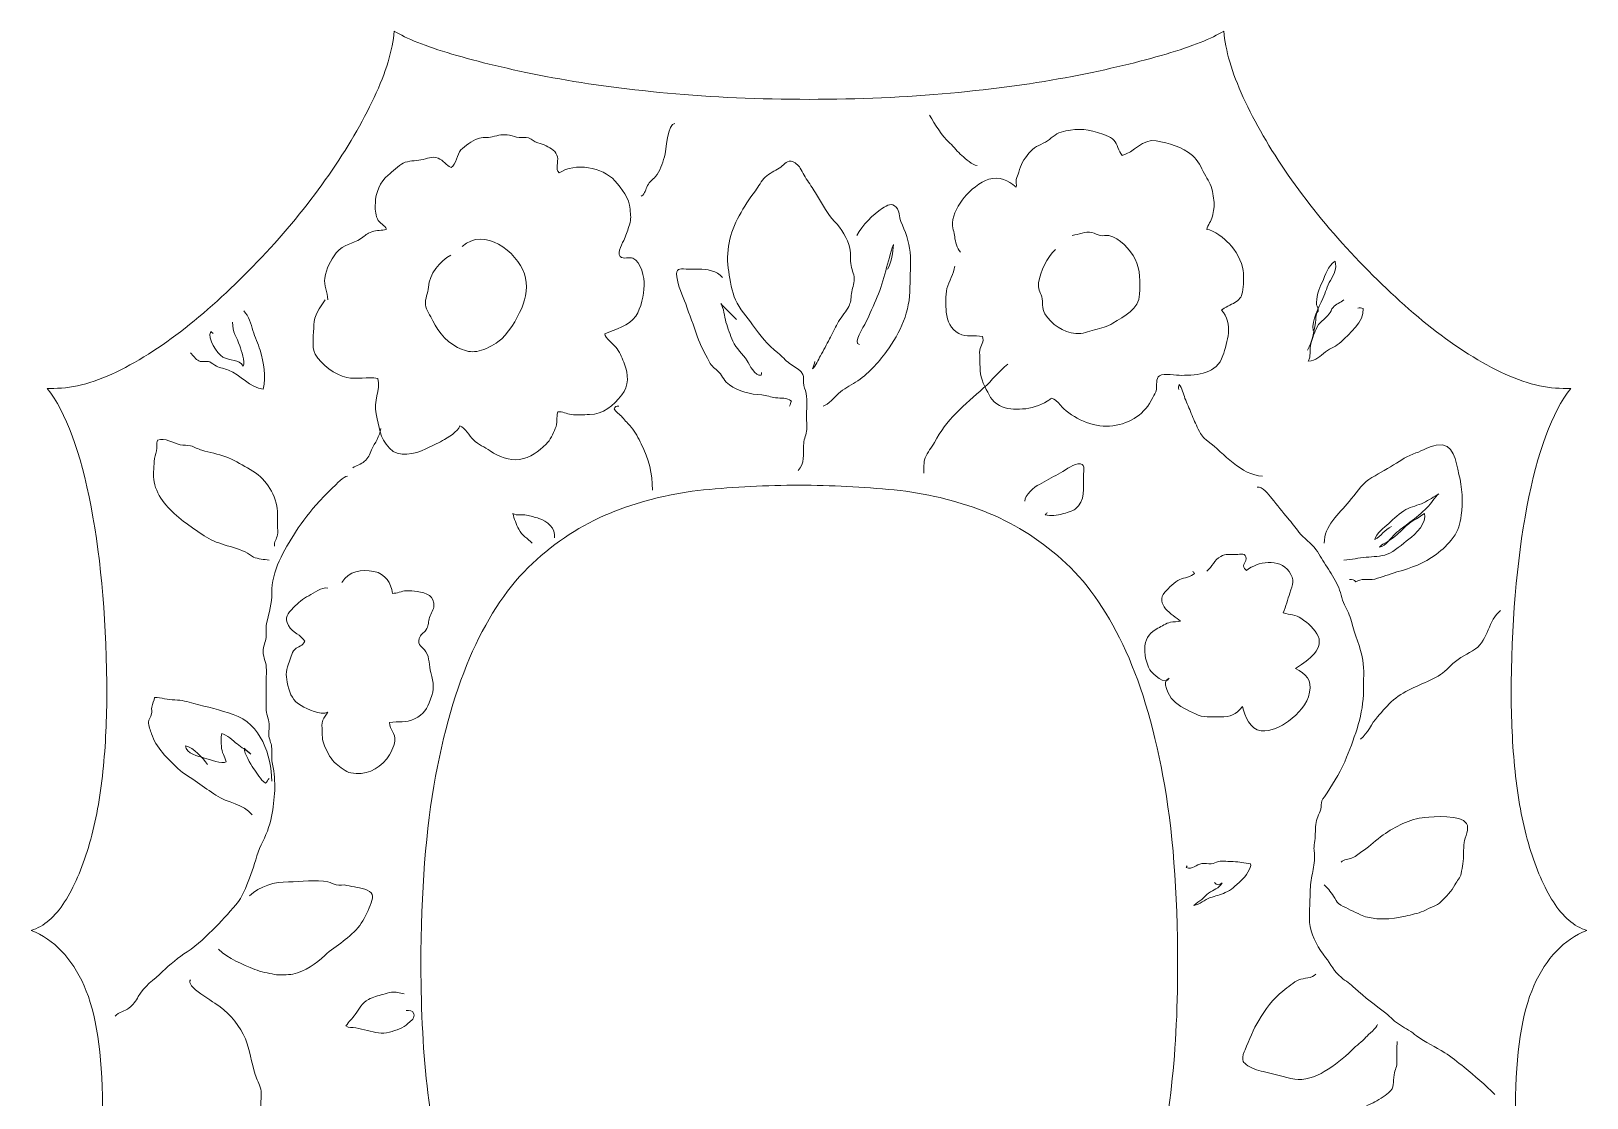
# Model space of a CAD drawing. Header units: millimetres. Extents: x 298.5 to 377.9, y -188.4 to -177.5.
# Drawn here: x 368.74 to 377.93, y -183.82 to -177.51 of the extents above; entities that cross this region are included whole.
import ezdxf

# ---------------------------------------------------------------- set-up
doc = ezdxf.new("R2010")
doc.units = ezdxf.units.MM
doc.header["$MEASUREMENT"] = 0
doc.layers.add('30', color=7, linetype='Continuous', lineweight=0)

msp = doc.modelspace()

# ---------------------------------------------------------------- linework, layer by layer
at = {"layer": '30', "color": 18, "lineweight": 13, "true_color": 0x000000}
for points in [[(375.8516, -181.1183)], [(370.6757, -181.201)]]:
    msp.add_lwpolyline(points, dxfattribs=at)
for points, knots in [([(368.8367, -186.2503), (368.875, -186.1477), (368.9133, -186.0121), (368.9516, -185.8435), (368.9899, -185.675), (369.025, -185.4844), (369.0569, -185.2718), (369.0889, -185.0593), (369.1144, -184.8321), (369.1335, -184.5902), (369.1527, -184.3483), (369.1623, -184.1052), (369.1623, -183.8609), (369.1623, -183.553), (369.1261, -183.3173), (369.0537, -183.1536), (368.9814, -182.9899), (368.8771, -182.8811), (368.741, -182.8274), (368.8176, -182.803), (368.8835, -182.7468), (368.9388, -182.6588), (368.9942, -182.5709), (369.041, -182.4634), (369.0793, -182.3363), (369.1176, -182.2093), (369.1452, -182.0688), (369.1623, -181.9149), (369.1793, -181.7609), (369.1878, -181.6033), (369.1878, -181.4421), (369.1878, -181.0219), (369.1569, -180.6493), (369.0952, -180.3243), (369.0335, -179.9994), (368.9474, -179.766), (368.8367, -179.6243), (368.8367, -179.6243), (368.875, -179.6243), (368.875, -179.6243), (368.9942, -179.6243), (369.1261, -179.5877), (369.2708, -179.5144), (369.4155, -179.4411), (369.5601, -179.3446), (369.7048, -179.2249), (369.8495, -179.1051), (369.991, -178.9708), (370.1293, -178.8217), (370.2676, -178.6727), (370.391, -178.52), (370.4995, -178.3636), (370.608, -178.2073), (370.6974, -178.0546), (370.7676, -177.9055), (370.8378, -177.7565), (370.8772, -177.6258), (370.8857, -177.5134), (370.958, -177.5574), (371.0719, -177.6026), (371.2272, -177.649), (371.3825, -177.6954), (371.5676, -177.7394), (371.7825, -177.7809), (371.9974, -177.8225), (372.2368, -177.8554), (372.5006, -177.8799), (372.7644, -177.9043), (373.0432, -177.9165), (373.3368, -177.9165), (373.6304, -177.9165), (373.9091, -177.9043), (374.173, -177.8799), (374.4368, -177.8554), (374.6762, -177.8225), (374.8911, -177.7809), (375.106, -177.7394), (375.2911, -177.6954), (375.4464, -177.649), (375.6017, -177.6026), (375.7156, -177.5574), (375.7879, -177.5134), (375.7964, -177.6258), (375.8347, -177.7565), (375.9028, -177.9055), (375.9709, -178.0546), (376.0592, -178.2073), (376.1677, -178.3636), (376.2762, -178.52), (376.3996, -178.6727), (376.5379, -178.8217), (376.6762, -178.9708), (376.8177, -179.1051), (376.9624, -179.2249), (377.1071, -179.3446), (377.2518, -179.4411), (377.3964, -179.5144), (377.5411, -179.5877), (377.673, -179.6243), (377.7922, -179.6243), (377.7922, -179.6243), (377.8369, -179.6243), (377.8369, -179.6243), (377.7262, -179.766), (377.6401, -179.9994), (377.5784, -180.3243), (377.5167, -180.6493), (377.4858, -181.0219), (377.4858, -181.4421), (377.4858, -181.6033), (377.4943, -181.7609), (377.5113, -181.9149), (377.5284, -182.0688), (377.556, -182.2093), (377.5943, -182.3363), (377.6326, -182.4634), (377.6794, -182.5709), (377.7347, -182.6588), (377.7901, -182.7468), (377.856, -182.803), (377.9326, -182.8274), (377.7964, -182.8811), (377.6922, -182.9899), (377.6198, -183.1536), (377.5475, -183.3173), (377.5113, -183.553), (377.5113, -183.8609), (377.5113, -184.1052), (377.5209, -184.3483), (377.5401, -184.5902), (377.5592, -184.8321), (377.5847, -185.0593), (377.6167, -185.2718), (377.6486, -185.4844), (377.6837, -185.675), (377.722, -185.8435), (377.7603, -186.0121), (377.7986, -186.1477), (377.8369, -186.2503), (377.6496, -186.2797), (377.4475, -186.3627), (377.2305, -186.4996), (377.0135, -186.6364), (376.8071, -186.805), (376.6113, -187.0053), (376.4156, -187.2056), (376.2454, -187.4243), (376.1007, -187.6613), (375.956, -187.8983), (375.8645, -188.1316), (375.8262, -188.3613), (375.7539, -188.3173), (375.6379, -188.2758), (375.4783, -188.2367), (375.3187, -188.1976), (375.1294, -188.1622), (374.9102, -188.1304), (374.6911, -188.0986), (374.4475, -188.0742), (374.1794, -188.0571), (373.9113, -188.04), (373.6304, -188.0315), (373.3368, -188.0315), (373.0432, -188.0315), (372.7623, -188.04), (372.4942, -188.0571), (372.2261, -188.0742), (371.9815, -188.0986), (371.7602, -188.1304), (371.5389, -188.1622), (371.3495, -188.1976), (371.1921, -188.2367), (371.0346, -188.2758), (370.9197, -188.3173), (370.8474, -188.3613), (370.8091, -188.1316), (370.7176, -187.8983), (370.5729, -187.6613), (370.4282, -187.4243), (370.258, -187.2056), (370.0623, -187.0053), (369.8665, -186.805), (369.6591, -186.6364), (369.4399, -186.4996), (369.2208, -186.3627), (369.0197, -186.2797), (368.8367, -186.2503)], [0, 0, 0, 0, 1, 1, 1, 2, 2, 2, 3, 3, 3, 4, 4, 4, 5, 5, 5, 6, 6, 6, 7, 7, 7, 8, 8, 8, 9, 9, 9, 10, 10, 10, 11, 11, 11, 12, 12, 12, 13, 13, 13, 14, 14, 14, 15, 15, 15, 16, 16, 16, 17, 17, 17, 18, 18, 18, 19, 19, 19, 20, 20, 20, 21, 21, 21, 22, 22, 22, 23, 23, 23, 24, 24, 24, 25, 25, 25, 26, 26, 26, 27, 27, 27, 28, 28, 28, 29, 29, 29, 30, 30, 30, 31, 31, 31, 32, 32, 32, 33, 33, 33, 34, 34, 34, 35, 35, 35, 36, 36, 36, 37, 37, 37, 38, 38, 38, 39, 39, 39, 40, 40, 40, 41, 41, 41, 42, 42, 42, 43, 43, 43, 44, 44, 44, 45, 45, 45, 46, 46, 46, 47, 47, 47, 48, 48, 48, 49, 49, 49, 50, 50, 50, 51, 51, 51, 52, 52, 52, 53, 53, 53, 54, 54, 54, 55, 55, 55, 56, 56, 56, 57, 57, 57, 58, 58, 58, 59, 59, 59, 60, 60, 60, 61, 61, 61, 62, 62, 62, 62]), ([(374.3303, -178.3071), (374.2993, -178.3054), (374.264, -178.2682), (374.2406, -178.2492), (374.2133, -178.2271), (374.1952, -178.1981), (374.1691, -178.1748), (374.119, -178.1301), (374.0831, -178.0683), (374.0492, -178.0095)], [0, 0, 0, 0, 1, 1, 1, 2, 2, 2, 3, 3, 3, 3]), ([(370.4773, -179.1009), (370.4486, -179.1514), (370.4104, -179.1911), (370.4112, -179.2494), (370.4118, -179.2973), (370.3952, -179.3814), (370.4201, -179.4231), (370.4562, -179.4838), (370.536, -179.5458), (370.6059, -179.5605), (370.6654, -179.5731), (370.73, -179.5533), (370.789, -179.5655), (370.8073, -179.6365), (370.7609, -179.7008), (370.7786, -179.7752), (370.7969, -179.8519), (370.7995, -179.9144), (370.8577, -179.9785), (370.9103, -180.0365), (371.0097, -180.0138), (371.0726, -179.9818), (371.1051, -179.9654), (371.1396, -179.9505), (371.1714, -179.9331), (371.2019, -179.9165), (371.2624, -179.8798), (371.2747, -179.8459), (371.3037, -179.8553), (371.3308, -179.9063), (371.3538, -179.928), (371.3839, -179.9565), (371.4194, -179.9711), (371.4538, -179.9943), (371.5024, -180.027), (371.567, -180.0532), (371.6272, -180.044), (371.6901, -180.0345), (371.7388, -179.9975), (371.7841, -179.9534), (371.8082, -179.9299), (371.8239, -179.8922), (371.8378, -179.8615), (371.8529, -179.8279), (371.843, -179.7981), (371.8523, -179.7636), (371.878, -179.7564), (371.9044, -179.7771), (371.9317, -179.7792), (371.9668, -179.7821), (372.0044, -179.7798), (372.0398, -179.779), (372.1236, -179.7773), (372.1793, -179.7259), (372.231, -179.663), (372.2753, -179.6091), (372.2693, -179.5416), (372.2466, -179.4812), (372.2348, -179.4497), (372.222, -179.4191), (372.2037, -179.3903), (372.19, -179.3687), (372.1274, -179.3224), (372.131, -179.3026), (372.1926, -179.2731), (372.2726, -179.258), (372.3136, -179.1968), (372.345, -179.15), (372.3604, -179.0718), (372.3628, -179.0173), (372.365, -178.9703), (372.346, -178.8762), (372.2967, -178.8554), (372.273, -178.8454), (372.2413, -178.8646), (372.222, -178.8445), (372.1996, -178.8211), (372.2364, -178.7635), (372.2471, -178.7403), (372.2599, -178.7127), (372.2658, -178.6873), (372.2756, -178.658), (372.2883, -178.6197), (372.2822, -178.6049), (372.2795, -178.5648), (372.2751, -178.5016), (372.2313, -178.446), (372.1894, -178.3979), (372.1184, -178.3163), (371.9533, -178.2881), (371.8615, -178.3509), (371.8355, -178.3288), (371.8568, -178.2858), (371.851, -178.2572), (371.8443, -178.2239), (371.8122, -178.206), (371.7841, -178.191), (371.7661, -178.1814), (371.7546, -178.1789), (371.7342, -178.1733), (371.713, -178.1673), (371.7009, -178.152), (371.6803, -178.1446), (371.6619, -178.1379), (371.6432, -178.1435), (371.6246, -178.1422), (371.6028, -178.1408), (371.5891, -178.1338), (371.5682, -178.1289), (371.5297, -178.1199), (371.5021, -178.1292), (371.4654, -178.1381), (371.4355, -178.1454), (371.4074, -178.1383), (371.3785, -178.1493), (371.3456, -178.1618), (371.3053, -178.1917), (371.2801, -178.2156), (371.2556, -178.2389), (371.253, -178.3054), (371.2222, -178.3187), (371.1928, -178.3059), (371.177, -178.277), (371.1456, -178.2649), (371.1053, -178.2493), (371.0824, -178.2681), (371.0437, -178.2745), (371.0118, -178.2798), (370.97, -178.2788), (370.9399, -178.2935), (370.9114, -178.3073), (370.8754, -178.3453), (370.8508, -178.3648), (370.801, -178.4044), (370.7767, -178.4684), (370.7748, -178.5302), (370.7738, -178.5619), (370.7731, -178.5925), (370.7866, -178.6221), (370.7993, -178.6497), (370.8315, -178.6616), (370.8406, -178.6842), (370.8116, -178.6929), (370.784, -178.6886), (370.7544, -178.6991), (370.7222, -178.7106), (370.7189, -178.7192), (370.6927, -178.7375), (370.6372, -178.7761), (370.589, -178.7667), (370.5436, -178.8235), (370.5063, -178.8702), (370.4875, -178.9141), (370.4765, -178.9722), (370.4679, -179.0177), (370.4948, -179.0558), (370.4938, -179.1009)], [0, 0, 0, 0, 1, 1, 1, 2, 2, 2, 3, 3, 3, 4, 4, 4, 5, 5, 5, 6, 6, 6, 7, 7, 7, 8, 8, 8, 9, 9, 9, 10, 10, 10, 11, 11, 11, 12, 12, 12, 13, 13, 13, 14, 14, 14, 15, 15, 15, 16, 16, 16, 17, 17, 17, 18, 18, 18, 19, 19, 19, 20, 20, 20, 21, 21, 21, 22, 22, 22, 23, 23, 23, 24, 24, 24, 25, 25, 25, 26, 26, 26, 27, 27, 27, 28, 28, 28, 29, 29, 29, 30, 30, 30, 31, 31, 31, 32, 32, 32, 33, 33, 33, 34, 34, 34, 35, 35, 35, 36, 36, 36, 37, 37, 37, 38, 38, 38, 39, 39, 39, 40, 40, 40, 41, 41, 41, 42, 42, 42, 43, 43, 43, 44, 44, 44, 45, 45, 45, 46, 46, 46, 47, 47, 47, 48, 48, 48, 49, 49, 49, 50, 50, 50, 51, 51, 51, 52, 52, 52, 52]), ([(372.3459, -178.489), (372.3722, -178.4719), (372.3697, -178.45), (372.3827, -178.4266), (372.3964, -178.4019), (372.4121, -178.3944), (372.4295, -178.3733), (372.4579, -178.3389), (372.4698, -178.2985), (372.4822, -178.2571), (372.4929, -178.2217), (372.5005, -178.0546), (372.5444, -178.0591)], [0, 0, 0, 0, 1, 1, 1, 2, 2, 2, 3, 3, 3, 4, 4, 4, 4]), ([(374.198, -178.9024), (374.1933, -178.9459), (374.1631, -178.9917), (374.1521, -179.0343), (374.1417, -179.075), (374.1443, -179.1319), (374.1478, -179.1747), (374.1523, -179.2285), (374.1741, -179.2735), (374.2227, -179.3001), (374.2688, -179.3253), (374.3132, -179.3074), (374.3613, -179.3175), (374.3737, -179.3473), (374.3511, -179.3709), (374.346, -179.3989), (374.3427, -179.4167), (374.3467, -179.4394), (374.3468, -179.4577), (374.3471, -179.5198), (374.3476, -179.5582), (374.3758, -179.6135), (374.3999, -179.6608), (374.4133, -179.6989), (374.4627, -179.7259), (374.5061, -179.7497), (374.5503, -179.7474), (374.5986, -179.7462), (374.6494, -179.7449), (374.6997, -179.7251), (374.7445, -179.7004), (374.7719, -179.6853), (374.7611, -179.6732), (374.7929, -179.6946), (374.8117, -179.7072), (374.8251, -179.7309), (374.8421, -179.7458), (374.9171, -179.8117), (375.0297, -179.8604), (375.1323, -179.8456), (375.2377, -179.8305), (375.3216, -179.7754), (375.3679, -179.6792), (375.3763, -179.6617), (375.3846, -179.6499), (375.389, -179.6309), (375.3943, -179.6085), (375.3831, -179.5657), (375.4081, -179.5495), (375.4329, -179.5334), (375.5079, -179.5474), (375.5375, -179.5474), (375.6361, -179.5474), (375.745, -179.5383), (375.7826, -179.4307), (375.7958, -179.393), (375.8091, -179.3386), (375.8148, -179.2985), (375.821, -179.2542), (375.807, -179.1968), (375.7744, -179.1625), (375.7903, -179.1441), (375.8315, -179.1312), (375.8529, -179.1169), (375.8797, -179.0989), (375.8904, -179.0889), (375.8979, -179.0553), (375.9062, -179.0181), (375.9061, -178.9659), (375.902, -178.9279), (375.8967, -178.878), (375.8556, -178.8053), (375.8194, -178.7693), (375.7946, -178.7447), (375.7264, -178.684), (375.6875, -178.6858), (375.6923, -178.6572), (375.7145, -178.6371), (375.7207, -178.6075), (375.7237, -178.5934), (375.7245, -178.5776), (375.7277, -178.5633), (375.7357, -178.5279), (375.7254, -178.4982), (375.7198, -178.46), (375.7137, -178.419), (375.6927, -178.3919), (375.6738, -178.3572), (375.6527, -178.3184), (375.6367, -178.2785), (375.6022, -178.2487), (375.5422, -178.1968), (375.4628, -178.1751), (375.3882, -178.1616), (375.3066, -178.1468), (375.2562, -178.2322), (375.1862, -178.248), (375.1656, -178.2215), (375.1584, -178.1818), (375.1377, -178.1575), (375.1177, -178.1341), (375.0708, -178.1221), (375.0414, -178.1124), (374.9652, -178.0872), (374.902, -178.0891), (374.8264, -178.1099), (374.7909, -178.1197), (374.767, -178.1504), (374.734, -178.1686), (374.6961, -178.1895), (374.6642, -178.1991), (374.6363, -178.234), (374.6057, -178.2722), (374.5878, -178.3008), (374.5762, -178.347), (374.5724, -178.3619), (374.5635, -178.3743), (374.5609, -178.3896), (374.5583, -178.4051), (374.5651, -178.4193), (374.5602, -178.4349), (374.511, -178.3949), (374.4653, -178.37), (374.4001, -178.389), (374.3469, -178.4046), (374.2889, -178.4537), (374.2541, -178.4965), (374.2203, -178.5379), (374.1875, -178.5931), (374.1843, -178.6455), (374.183, -178.6671), (374.1944, -178.7058), (374.1976, -178.7293), (374.2015, -178.7583), (374.2118, -178.7967), (374.2311, -178.8197)], [0, 0, 0, 0, 1, 1, 1, 2, 2, 2, 3, 3, 3, 4, 4, 4, 5, 5, 5, 6, 6, 6, 7, 7, 7, 8, 8, 8, 9, 9, 9, 10, 10, 10, 11, 11, 11, 12, 12, 12, 13, 13, 13, 14, 14, 14, 15, 15, 15, 16, 16, 16, 17, 17, 17, 18, 18, 18, 19, 19, 19, 20, 20, 20, 21, 21, 21, 22, 22, 22, 23, 23, 23, 24, 24, 24, 25, 25, 25, 26, 26, 26, 27, 27, 27, 28, 28, 28, 29, 29, 29, 30, 30, 30, 31, 31, 31, 32, 32, 32, 33, 33, 33, 34, 34, 34, 35, 35, 35, 36, 36, 36, 37, 37, 37, 38, 38, 38, 39, 39, 39, 40, 40, 40, 41, 41, 41, 42, 42, 42, 43, 43, 43, 44, 44, 44, 45, 45, 45, 45]), ([(373.272, -180.1096), (373.3116, -180.0665), (373.3035, -180.0151), (373.3047, -179.9616), (373.3054, -179.9298), (373.3169, -179.908), (373.3224, -179.8777), (373.327, -179.8529), (373.3216, -179.8217), (373.3216, -179.7963), (373.3216, -179.7525), (373.3295, -179.6976), (373.3202, -179.6548), (373.3144, -179.6285), (373.3051, -179.617), (373.3048, -179.5887), (373.3045, -179.5573), (373.3088, -179.5488), (373.2897, -179.5272), (373.2711, -179.5062), (373.2442, -179.4934), (373.2224, -179.4775), (373.1969, -179.459), (373.1775, -179.4344), (373.1525, -179.4151), (373.0905, -179.3669), (373.0496, -179.3123), (373.0038, -179.2497), (372.9692, -179.2025), (372.9284, -179.1554), (372.9032, -179.1018), (372.8808, -179.0539), (372.8713, -178.9859), (372.8622, -178.9346), (372.8422, -178.822), (372.8692, -178.7009), (372.9243, -178.6048), (372.9544, -178.5523), (372.9833, -178.5037), (373.0199, -178.4563), (373.0394, -178.431), (373.0546, -178.3991), (373.0782, -178.3761), (373.1017, -178.3531), (373.1342, -178.3409), (373.161, -178.3237), (373.1844, -178.3087), (373.1997, -178.2787), (373.231, -178.2822), (373.2524, -178.2846), (373.2738, -178.3053), (373.2848, -178.3224), (373.3024, -178.3498), (373.3149, -178.379), (373.3344, -178.4067), (373.3529, -178.433), (373.3705, -178.4617), (373.3877, -178.489), (373.4204, -178.5411), (373.4443, -178.5942), (373.4874, -178.6378), (373.5291, -178.68), (373.5628, -178.7394), (373.578, -178.7964), (373.5876, -178.8321), (373.5792, -178.8635), (373.5853, -178.8987), (373.591, -178.9314), (373.6078, -178.9535), (373.6035, -178.9888), (373.5997, -179.0199), (373.588, -179.0446), (373.5862, -179.076), (373.5843, -179.1067), (373.5816, -179.1222), (373.5663, -179.1496), (373.5482, -179.1818), (373.5223, -179.2096), (373.5053, -179.241), (373.4894, -179.2705), (373.4749, -179.3023), (373.458, -179.3324), (373.4394, -179.3654), (373.4237, -179.3999), (373.4043, -179.432), (373.3915, -179.4532), (373.3763, -179.4944), (373.3571, -179.5093), (373.361, -179.4944), (373.3683, -179.4802), (373.3712, -179.4647)], [0, 0, 0, 0, 1, 1, 1, 2, 2, 2, 3, 3, 3, 4, 4, 4, 5, 5, 5, 6, 6, 6, 7, 7, 7, 8, 8, 8, 9, 9, 9, 10, 10, 10, 11, 11, 11, 12, 12, 12, 13, 13, 13, 14, 14, 14, 15, 15, 15, 16, 16, 16, 17, 17, 17, 18, 18, 18, 19, 19, 19, 20, 20, 20, 21, 21, 21, 22, 22, 22, 23, 23, 23, 24, 24, 24, 25, 25, 25, 26, 26, 26, 27, 27, 27, 28, 28, 28, 29, 29, 29, 30, 30, 30, 30]), ([(373.6192, -178.7205), (373.6531, -178.6586), (373.7138, -178.5996), (373.7717, -178.5594), (373.7985, -178.5408), (373.8254, -178.5267), (373.8519, -178.554), (373.8737, -178.5765), (373.8669, -178.6101), (373.8793, -178.6378), (373.9044, -178.694), (373.9282, -178.7587), (373.9338, -178.8194), (373.94, -178.887), (373.9331, -178.9591), (373.9334, -179.0271), (373.9341, -179.1686), (373.8775, -179.2933), (373.7944, -179.4072), (373.7461, -179.4735), (373.6833, -179.5429), (373.6125, -179.5877), (373.5769, -179.6103), (373.5424, -179.6251), (373.5111, -179.6551), (373.4881, -179.6771), (373.4516, -179.7199), (373.4208, -179.7293)], [0, 0, 0, 0, 1, 1, 1, 2, 2, 2, 3, 3, 3, 4, 4, 4, 5, 5, 5, 6, 6, 6, 7, 7, 7, 8, 8, 8, 9, 9, 9, 9]), ([(371.2214, -178.8363), (371.1535, -178.8735), (371.0937, -178.948), (371.0891, -179.0265), (371.0871, -179.0622), (371.0668, -179.0941), (371.0714, -179.1303), (371.0757, -179.1637), (371.0996, -179.194), (371.1138, -179.2243), (371.1467, -179.2946), (371.2104, -179.3663), (371.2876, -179.3948), (371.325, -179.4085), (371.3501, -179.412), (371.3877, -179.4029), (371.4223, -179.3945), (371.4702, -179.371), (371.4993, -179.3498), (371.5586, -179.3064), (371.6102, -179.2168), (371.6393, -179.1505), (371.6663, -179.0891), (371.6783, -179.013), (371.6559, -178.9484), (371.6101, -178.8166), (371.4171, -178.6662), (371.2876, -178.7867)], [0, 0, 0, 0, 1, 1, 1, 2, 2, 2, 3, 3, 3, 4, 4, 4, 5, 5, 5, 6, 6, 6, 7, 7, 7, 8, 8, 8, 9, 9, 9, 9]), ([(373.8011, -178.919), (373.827, -178.8775), (373.8324, -178.8213), (373.8351, -178.7743), (373.8002, -178.8767), (373.7825, -178.985), (373.7395, -179.0843), (373.718, -179.1339), (373.6962, -179.185), (373.6729, -179.2336), (373.6608, -179.2589), (373.5913, -179.3604), (373.6358, -179.3655)], [0, 0, 0, 0, 1, 1, 1, 2, 2, 2, 3, 3, 3, 4, 4, 4, 4]), ([(374.7933, -178.8032), (374.7405, -178.8547), (374.7063, -178.9287), (374.6932, -179.0016), (374.687, -179.0364), (374.7038, -179.0547), (374.7115, -179.0826), (374.7219, -179.1201), (374.708, -179.1467), (374.731, -179.1835), (374.7691, -179.2447), (374.84, -179.2951), (374.9128, -179.2996), (374.9557, -179.3023), (374.9847, -179.2904), (375.0244, -179.2786), (375.0617, -179.2677), (375.0989, -179.2603), (375.1325, -179.2395), (375.1993, -179.1983), (375.2858, -179.1563), (375.29, -179.0678), (375.2933, -178.998), (375.2949, -178.9231), (375.2632, -178.8611), (375.2351, -178.8063), (375.1715, -178.7323), (375.1077, -178.7218), (375.091, -178.719), (375.0736, -178.7243), (375.0575, -178.7214), (375.0395, -178.7182), (375.0262, -178.707), (375.0083, -178.7031), (374.9685, -178.6946), (374.9305, -178.7154), (374.8925, -178.7205)], [0, 0, 0, 0, 1, 1, 1, 2, 2, 2, 3, 3, 3, 4, 4, 4, 5, 5, 5, 6, 6, 6, 7, 7, 7, 8, 8, 8, 9, 9, 9, 10, 10, 10, 11, 11, 11, 12, 12, 12, 12]), ([(372.8255, -178.9686), (372.7938, -178.93), (372.7324, -178.9185), (372.6849, -178.919), (372.6601, -178.9192), (372.6352, -178.9196), (372.6105, -178.919), (372.5675, -178.918), (372.5502, -178.9148), (372.5557, -178.9646), (372.5615, -179.0175), (372.5908, -179.0759), (372.6085, -179.1257), (372.631, -179.1891), (372.6566, -179.2519), (372.6766, -179.3167), (372.6936, -179.3719), (372.7222, -179.4125), (372.7469, -179.4646), (372.764, -179.5005), (372.7796, -179.503), (372.8053, -179.53), (372.8269, -179.5526), (372.8382, -179.5836), (372.8662, -179.6038), (372.9217, -179.6437), (372.9912, -179.6594), (373.0574, -179.6627), (373.0869, -179.6641), (373.1102, -179.6777), (373.1397, -179.6801), (373.1732, -179.6828), (373.2036, -179.679), (373.2335, -179.6995), (373.2288, -179.7091), (373.2251, -179.719), (373.2224, -179.7293)], [0, 0, 0, 0, 1, 1, 1, 2, 2, 2, 3, 3, 3, 4, 4, 4, 5, 5, 5, 6, 6, 6, 7, 7, 7, 8, 8, 8, 9, 9, 9, 10, 10, 10, 11, 11, 11, 12, 12, 12, 12]), ([(376.2816, -179.3985), (376.3118, -179.3472), (376.3153, -179.3051), (376.3275, -179.2488), (376.3318, -179.2293), (376.3299, -179.2112), (376.3328, -179.1918), (376.3348, -179.1827), (376.3388, -179.1746), (376.345, -179.1674), (376.3468, -179.1537), (376.3433, -179.1413), (376.3344, -179.1303), (376.3321, -179.0925), (376.3509, -179.0321), (376.368, -178.998), (376.3901, -178.9537), (376.4004, -178.9015), (376.4445, -178.8736), (376.4588, -178.9168), (376.4375, -178.9498), (376.4175, -178.986), (376.3985, -179.0203), (376.3885, -179.0577), (376.3725, -179.0932), (376.3463, -179.1517), (376.3064, -179.216), (376.3147, -179.2828)], [0, 0, 0, 0, 1, 1, 1, 2, 2, 2, 3, 3, 3, 4, 4, 4, 5, 5, 5, 6, 6, 6, 7, 7, 7, 8, 8, 8, 9, 9, 9, 9]), ([(372.9082, -179.2166), (372.8772, -179.1856), (372.843, -179.1559), (372.8152, -179.122), (372.8343, -179.1489), (372.8359, -179.2006), (372.8461, -179.2331), (372.8578, -179.2702), (372.8717, -179.3092), (372.8871, -179.3452), (372.9061, -179.3896), (372.9465, -179.4185), (372.9706, -179.461), (372.9842, -179.4849), (373.0183, -179.5544), (373.0542, -179.5458), (373.0551, -179.5408), (373.056, -179.5358), (373.057, -179.5308)], [0, 0, 0, 0, 1, 1, 1, 2, 2, 2, 3, 3, 3, 4, 4, 4, 5, 5, 5, 6, 6, 6, 6]), ([(376.4966, -179.1009), (376.4761, -179.1171), (376.4513, -179.1264), (376.4332, -179.1459), (376.4224, -179.1576), (376.419, -179.173), (376.4098, -179.1844), (376.3828, -179.2181), (376.3495, -179.2322), (376.3325, -179.275), (376.3208, -179.3043), (376.3043, -179.3411), (376.2994, -179.3723), (376.2942, -179.4053), (376.303, -179.4313), (376.2869, -179.463), (376.3333, -179.4617), (376.3554, -179.4334), (376.3891, -179.4082), (376.4195, -179.3854), (376.4517, -179.3767), (376.48, -179.3493), (376.5291, -179.3018), (376.618, -179.2304), (376.6106, -179.1521), (376.6004, -179.1481), (376.59, -179.1475), (376.5793, -179.1505)], [0, 0, 0, 0, 1, 1, 1, 2, 2, 2, 3, 3, 3, 4, 4, 4, 5, 5, 5, 6, 6, 6, 7, 7, 7, 8, 8, 8, 9, 9, 9, 9]), ([(369.6836, -179.4151), (369.6978, -179.4291), (369.7132, -179.4539), (369.7322, -179.4622), (369.7528, -179.4712), (369.7756, -179.4599), (369.7965, -179.4679), (369.8073, -179.472), (369.8225, -179.4877), (369.8357, -179.4936), (369.8586, -179.5039), (369.8838, -179.5074), (369.907, -179.5161), (369.9757, -179.542), (370.0367, -179.6213), (370.111, -179.6283), (370.1312, -179.5515), (370.1163, -179.476), (370.0937, -179.3989), (370.0824, -179.3603), (370.0634, -179.3215), (370.0515, -179.2828), (370.0393, -179.2437), (370.0272, -179.1977), (369.9977, -179.167)], [0, 0, 0, 0, 1, 1, 1, 2, 2, 2, 3, 3, 3, 4, 4, 4, 5, 5, 5, 6, 6, 6, 7, 7, 7, 8, 8, 8, 8]), ([(369.9316, -179.2332), (369.93, -179.2927), (369.9561, -179.3211), (369.9736, -179.3737), (369.9828, -179.4014), (370.0082, -179.466), (369.9943, -179.4924), (369.9694, -179.4502), (369.9143, -179.4634), (369.8737, -179.4392), (369.8394, -179.4187), (369.7802, -179.33), (369.8022, -179.2884), (369.8067, -179.292), (369.8113, -179.2957), (369.8158, -179.2993)], [0, 0, 0, 0, 1, 1, 1, 2, 2, 2, 3, 3, 3, 4, 4, 4, 5, 5, 5, 5]), ([(374.0161, -180.1261), (374.0165, -180.0943), (374.0124, -180.0647), (374.0236, -180.0347), (374.0361, -180.0015), (374.0622, -179.9742), (374.0791, -179.9433), (374.1156, -179.8765), (374.1524, -179.8245), (374.2063, -179.7706), (374.2588, -179.718), (374.3136, -179.6708), (374.3682, -179.6218), (374.4184, -179.5767), (374.4583, -179.5231), (374.5122, -179.4812)], [0, 0, 0, 0, 1, 1, 1, 2, 2, 2, 3, 3, 3, 4, 4, 4, 5, 5, 5, 5]), ([(376.017, -180.1427), (375.8894, -180.1381), (375.788, -180.0076), (375.6944, -179.9373), (375.6601, -179.9116), (375.6583, -179.9062), (375.6367, -179.8651), (375.6203, -179.8338), (375.6089, -179.8049), (375.5953, -179.772), (375.5831, -179.7423), (375.5703, -179.7131), (375.5581, -179.6833), (375.5477, -179.6578), (375.5416, -179.622), (375.5247, -179.602), (375.5185, -179.6103), (375.5173, -179.6196), (375.5209, -179.63)], [0, 0, 0, 0, 1, 1, 1, 2, 2, 2, 3, 3, 3, 4, 4, 4, 5, 5, 5, 6, 6, 6, 6]), ([(372.4121, -180.2253), (372.4111, -180.1257), (372.3909, -180.0426), (372.3459, -179.9525), (372.3284, -179.9174), (372.3123, -179.8837), (372.2868, -179.8539), (372.2695, -179.8336), (372.2503, -179.8161), (372.2338, -179.795), (372.2214, -179.779), (372.1931, -179.7621), (372.1855, -179.7454), (372.1901, -179.7324), (372.1995, -179.727), (372.2136, -179.7293)], [0, 0, 0, 0, 1, 1, 1, 2, 2, 2, 3, 3, 3, 4, 4, 4, 5, 5, 5, 5]), ([(370.6427, -180.0931), (370.6624, -180.0817), (370.6913, -180.0708), (370.7095, -180.0567), (370.7355, -180.0366), (370.738, -180.0153), (370.7522, -179.9869), (370.7731, -179.9448), (370.7995, -179.9105), (370.808, -179.8615)], [0, 0, 0, 0, 1, 1, 1, 2, 2, 2, 3, 3, 3, 3]), ([(370.1466, -180.6388), (370.1191, -180.6355), (370.0805, -180.6327), (370.0549, -180.6208), (370.0376, -180.6128), (370.0234, -180.5988), (370.0061, -180.5905), (369.9647, -180.5708), (369.9093, -180.5579), (369.8651, -180.5432), (369.823, -180.5292), (369.7855, -180.5131), (369.7488, -180.4858), (369.7095, -180.4565), (369.6648, -180.4303), (369.6271, -180.3991), (369.5549, -180.3394), (369.4855, -180.2698), (369.4677, -180.1761), (369.4608, -180.1398), (369.4671, -180.0936), (369.4682, -180.0564), (369.469, -180.0303), (369.4761, -180.0163), (369.4814, -179.9935), (369.4866, -179.9717), (369.4821, -179.9518), (369.4868, -179.9302), (369.5355, -179.9136), (369.5757, -179.9474), (369.6211, -179.9571), (369.642, -179.9616), (369.6624, -179.9592), (369.6831, -179.964), (369.7057, -179.9693), (369.7272, -179.9839), (369.7497, -179.9902), (369.7965, -180.0033), (369.845, -180.0119), (369.8909, -180.0287), (369.9359, -180.0452), (369.9766, -180.0715), (370.0188, -180.0935), (370.1107, -180.1414), (370.1705, -180.2171), (370.1929, -180.3209), (370.2009, -180.3581), (370.196, -180.3986), (370.1962, -180.4366), (370.1963, -180.4522), (370.2004, -180.4743), (370.197, -180.4899), (370.192, -180.5133), (370.1743, -180.5306), (370.1796, -180.5561)], [0, 0, 0, 0, 1, 1, 1, 2, 2, 2, 3, 3, 3, 4, 4, 4, 5, 5, 5, 6, 6, 6, 7, 7, 7, 8, 8, 8, 9, 9, 9, 10, 10, 10, 11, 11, 11, 12, 12, 12, 13, 13, 13, 14, 14, 14, 15, 15, 15, 16, 16, 16, 17, 17, 17, 18, 18, 18, 18]), ([(376.3808, -180.5395), (376.3797, -180.4365), (376.4675, -180.3663), (376.5288, -180.2918), (376.5629, -180.2504), (376.6, -180.1933), (376.645, -180.1629), (376.6921, -180.1311), (376.7426, -180.1062), (376.7905, -180.077), (376.8366, -180.049), (376.8697, -180.0237), (376.9228, -180.0058), (376.9615, -179.9928), (377.0032, -179.9668), (377.0423, -179.96), (377.1519, -179.9409), (377.1568, -180.0553), (377.1766, -180.133), (377.1952, -180.2056), (377.2029, -180.3007), (377.1906, -180.3742), (377.1821, -180.425), (377.1764, -180.4633), (377.1424, -180.5064), (377.1114, -180.5458), (377.0814, -180.5766), (377.0422, -180.6052), (376.9666, -180.6604), (376.8992, -180.6835), (376.8099, -180.709), (376.7665, -180.7215), (376.7226, -180.7409), (376.6789, -180.7508), (376.6409, -180.7594), (376.5974, -180.7445), (376.5673, -180.7682), (376.5586, -180.7551), (376.5455, -180.7504), (376.5296, -180.7545)], [0, 0, 0, 0, 1, 1, 1, 2, 2, 2, 3, 3, 3, 4, 4, 4, 5, 5, 5, 6, 6, 6, 7, 7, 7, 8, 8, 8, 9, 9, 9, 10, 10, 10, 11, 11, 11, 12, 12, 12, 13, 13, 13, 13]), ([(374.6114, -180.2915), (374.6108, -180.2538), (374.6685, -180.2077), (374.6978, -180.1919), (374.7356, -180.1715), (374.7714, -180.1505), (374.8095, -180.1307), (374.8446, -180.1125), (374.8872, -180.0783), (374.9259, -180.0709), (374.9716, -180.0621), (374.9591, -180.1089), (374.9587, -180.1427), (374.9579, -180.2139), (374.9706, -180.2873), (374.9095, -180.3382), (374.8961, -180.3494), (374.8531, -180.3609), (374.8348, -180.3661), (374.805, -180.3745), (374.7633, -180.3815), (374.7328, -180.3714), (374.7364, -180.3668), (374.7401, -180.3622), (374.7437, -180.3576)], [0, 0, 0, 0, 1, 1, 1, 2, 2, 2, 3, 3, 3, 4, 4, 4, 5, 5, 5, 6, 6, 6, 7, 7, 7, 8, 8, 8, 8]), ([(369.2371, -183.3342), (369.2592, -183.3081), (369.2941, -183.3053), (369.3201, -183.2854), (369.3426, -183.2682), (369.3611, -183.2432), (369.3739, -183.2184), (369.4046, -183.1592), (369.4688, -183.1174), (369.5178, -183.0696), (369.5599, -183.0286), (369.6137, -182.9867), (369.6625, -182.9534), (369.7257, -182.9102), (369.7783, -182.8613), (369.8324, -182.8054), (369.8775, -182.7588), (369.926, -182.7073), (369.9655, -182.6558), (370.0004, -182.6102), (370.0177, -182.5502), (370.0391, -182.4975), (370.063, -182.4386), (370.0725, -182.3792), (370.1006, -182.3218), (370.1272, -182.2675), (370.15, -182.2135), (370.1615, -182.1533), (370.1807, -182.0524), (370.1901, -181.9472), (370.1668, -181.8455), (370.1606, -181.8187), (370.1629, -181.791), (370.1633, -181.7632), (370.1637, -181.7304), (370.1552, -181.719), (370.148, -181.6895), (370.1413, -181.6623), (370.1507, -181.6333), (370.1472, -181.6057), (370.1431, -181.5743), (370.1306, -181.5476), (370.1297, -181.5147), (370.128, -181.4596), (370.1301, -181.4041), (370.13, -181.3489), (370.13, -181.323), (370.1319, -181.2965), (370.1304, -181.2708), (370.1283, -181.2357), (370.1074, -181.203), (370.1123, -181.1675), (370.1162, -181.1387), (370.1294, -181.1147), (370.1304, -181.0843), (370.1313, -181.0579), (370.1274, -181.0328), (370.1337, -181.0066), (370.1478, -180.9487), (370.164, -180.8941), (370.1632, -180.8335), (370.1613, -180.702), (370.2355, -180.5817), (370.3037, -180.4734), (370.3448, -180.4082), (370.3921, -180.3486), (370.4442, -180.2911), (370.4698, -180.2629), (370.4982, -180.2343), (370.5264, -180.2088), (370.5425, -180.1943), (370.5879, -180.1403), (370.6096, -180.1427)], [0, 0, 0, 0, 1, 1, 1, 2, 2, 2, 3, 3, 3, 4, 4, 4, 5, 5, 5, 6, 6, 6, 7, 7, 7, 8, 8, 8, 9, 9, 9, 10, 10, 10, 11, 11, 11, 12, 12, 12, 13, 13, 13, 14, 14, 14, 15, 15, 15, 16, 16, 16, 17, 17, 17, 18, 18, 18, 19, 19, 19, 20, 20, 20, 21, 21, 21, 22, 22, 22, 23, 23, 23, 24, 24, 24, 24]), ([(377.3895, -183.7972), (377.3311, -183.7395), (377.2706, -183.6863), (377.2068, -183.6352), (377.1705, -183.6061), (377.1306, -183.5727), (377.0927, -183.5496), (377.0377, -183.5162), (376.979, -183.4883), (376.9265, -183.4495), (376.8962, -183.4271), (376.8635, -183.4062), (376.831, -183.3874), (376.7967, -183.3677), (376.7759, -183.3409), (376.7446, -183.3168), (376.6834, -183.2697), (376.6188, -183.2225), (376.5627, -183.1693), (376.535, -183.143), (376.5089, -183.1272), (376.48, -183.1039), (376.443, -183.074), (376.4172, -183.0244), (376.3889, -182.9868), (376.3495, -182.9344), (376.308, -182.8712), (376.2973, -182.8047), (376.2871, -182.7406), (376.2985, -182.6656), (376.2982, -182.6005), (376.298, -182.5606), (376.3041, -182.5277), (376.311, -182.49), (376.3161, -182.4622), (376.3247, -182.4197), (376.3238, -182.3912), (376.3228, -182.3567), (376.3169, -182.3457), (376.323, -182.3098), (376.329, -182.2744), (376.3278, -182.2376), (376.3306, -182.2021), (376.3333, -182.1672), (376.3515, -182.142), (376.361, -182.1101), (376.3661, -182.0933), (376.3608, -182.0782), (376.3667, -182.0617), (376.3721, -182.0465), (376.3905, -182.0271), (376.3979, -182.0149), (376.4396, -181.946), (376.484, -181.8785), (376.5133, -181.8039), (376.5633, -181.6766), (376.6131, -181.5474), (376.6123, -181.4093), (376.6119, -181.3508), (376.6191, -181.2878), (376.6086, -181.2304), (376.5945, -181.1535), (376.5613, -181.0783), (376.5421, -181.0021), (376.5326, -180.9648), (376.5162, -180.9364), (376.4998, -180.9029), (376.4822, -180.8671), (376.4798, -180.8237), (376.4598, -180.7876), (376.4402, -180.7521), (376.4216, -180.7127), (376.3975, -180.6799), (376.3726, -180.6459), (376.3555, -180.6097), (376.3316, -180.5763), (376.3036, -180.537), (376.2609, -180.5113), (376.2307, -180.4734), (376.2085, -180.4456), (376.1896, -180.4186), (376.1658, -180.3916), (376.1327, -180.354), (376.1046, -180.3123), (376.0712, -180.275), (376.0517, -180.2531), (376.0164, -180.1984), (375.9839, -180.2088)], [0, 0, 0, 0, 1, 1, 1, 2, 2, 2, 3, 3, 3, 4, 4, 4, 5, 5, 5, 6, 6, 6, 7, 7, 7, 8, 8, 8, 9, 9, 9, 10, 10, 10, 11, 11, 11, 12, 12, 12, 13, 13, 13, 14, 14, 14, 15, 15, 15, 16, 16, 16, 17, 17, 17, 18, 18, 18, 19, 19, 19, 20, 20, 20, 21, 21, 21, 22, 22, 22, 23, 23, 23, 24, 24, 24, 25, 25, 25, 26, 26, 26, 27, 27, 27, 28, 28, 28, 29, 29, 29, 29]), ([(376.7777, -180.4403), (376.7392, -180.4614), (376.716, -180.4962), (376.6799, -180.5179), (376.6842, -180.4828), (376.7367, -180.4462), (376.7616, -180.4229), (376.7913, -180.3952), (376.8284, -180.3613), (376.8636, -180.3403), (376.8954, -180.3214), (376.9348, -180.3173), (376.968, -180.3), (376.9979, -180.2844), (377.0304, -180.2657), (377.0579, -180.2474), (377.0318, -180.2697), (377.0136, -180.3042), (376.9885, -180.3291), (376.9556, -180.3616), (376.9242, -180.3878), (376.8872, -180.4155), (376.8579, -180.4374), (376.8272, -180.4582), (376.8004, -180.4831), (376.7725, -180.5091), (376.7461, -180.5532), (376.7075, -180.563), (376.7226, -180.5436), (376.7452, -180.5366), (376.765, -180.5237), (376.7976, -180.5025), (376.8237, -180.478), (376.8507, -180.45), (376.8888, -180.4105), (376.9318, -180.3952), (376.9739, -180.3627), (376.9897, -180.4173), (376.922, -180.4861), (376.8805, -180.5156), (376.8417, -180.5432), (376.7959, -180.5899), (376.7529, -180.6049), (376.7157, -180.6178), (376.669, -180.6191), (376.6293, -180.6218), (376.5836, -180.6249), (376.5435, -180.6384), (376.4966, -180.6388)], [0, 0, 0, 0, 1, 1, 1, 2, 2, 2, 3, 3, 3, 4, 4, 4, 5, 5, 5, 6, 6, 6, 7, 7, 7, 8, 8, 8, 9, 9, 9, 10, 10, 10, 11, 11, 11, 12, 12, 12, 13, 13, 13, 14, 14, 14, 15, 15, 15, 16, 16, 16, 16]), ([(371.701, -180.5395), (371.6739, -180.5085), (371.6414, -180.4945), (371.6221, -180.4572), (371.6068, -180.4278), (371.5956, -180.3949), (371.5866, -180.3634), (371.6148, -180.3792), (371.6394, -180.3682), (371.6684, -180.3733), (371.692, -180.3774), (371.7175, -180.3865), (371.7409, -180.3926), (371.7871, -180.4048), (371.8428, -180.4531), (371.8333, -180.5065)], [0, 0, 0, 0, 1, 1, 1, 2, 2, 2, 3, 3, 3, 4, 4, 4, 5, 5, 5, 5]), ([(375.6863, -180.7049), (375.72, -180.679), (375.7305, -180.6369), (375.769, -180.617), (375.7987, -180.6016), (375.8274, -180.606), (375.8599, -180.6057), (375.887, -180.6055), (375.9192, -180.5942), (375.9192, -180.6304), (375.9192, -180.6607), (375.8838, -180.6683), (375.9213, -180.6996), (375.9868, -180.6475), (376.1164, -180.6249), (376.1728, -180.7062), (376.208, -180.7568), (376.196, -180.781), (376.1778, -180.8335), (376.1643, -180.8723), (376.1549, -180.9129), (376.1382, -180.9505), (376.1807, -180.9656), (376.208, -180.9568), (376.2481, -180.9852), (376.2817, -181.0091), (376.3291, -181.05), (376.3452, -181.0889), (376.3802, -181.173), (376.2657, -181.2449), (376.2113, -181.2791), (376.2731, -181.3145), (376.3094, -181.3464), (376.2944, -181.4197), (376.2794, -181.4929), (376.2301, -181.5461), (376.1695, -181.5905), (376.1268, -181.6217), (376.0632, -181.6537), (376.0087, -181.6484), (375.9427, -181.642), (375.9122, -181.56), (375.8979, -181.5037), (375.8538, -181.555), (375.831, -181.5651), (375.7653, -181.5648), (375.7132, -181.5646), (375.6653, -181.5709), (375.6198, -181.5482), (375.5717, -181.5242), (375.5276, -181.506), (375.4871, -181.4655), (375.464, -181.4425), (375.4141, -181.3525), (375.4655, -181.3362), (375.4457, -181.3837), (375.3638, -181.3111), (375.3506, -181.2872), (375.328, -181.2463), (375.3163, -181.1934), (375.3219, -181.1446), (375.3278, -181.093), (375.3545, -181.0662), (375.3983, -181.0419), (375.4204, -181.0296), (375.4471, -181.0123), (375.4717, -181.0059), (375.4925, -181.0005), (375.5127, -181.0061), (375.5325, -180.9992), (375.4822, -180.9634), (375.3778, -180.8967), (375.4391, -180.8289), (375.4631, -180.8024), (375.4949, -180.7684), (375.5272, -180.7537), (375.5519, -180.7424), (375.597, -180.7389), (375.6145, -180.7177), (375.6109, -180.7134), (375.6072, -180.7092), (375.6036, -180.7049)], [0, 0, 0, 0, 1, 1, 1, 2, 2, 2, 3, 3, 3, 4, 4, 4, 5, 5, 5, 6, 6, 6, 7, 7, 7, 8, 8, 8, 9, 9, 9, 10, 10, 10, 11, 11, 11, 12, 12, 12, 13, 13, 13, 14, 14, 14, 15, 15, 15, 16, 16, 16, 17, 17, 17, 18, 18, 18, 19, 19, 19, 20, 20, 20, 21, 21, 21, 22, 22, 22, 23, 23, 23, 24, 24, 24, 25, 25, 25, 26, 26, 26, 27, 27, 27, 27]), ([(370.5765, -180.7711), (370.6226, -180.7043), (370.6884, -180.6909), (370.7665, -180.7062), (370.8362, -180.7199), (370.8668, -180.7745), (370.8762, -180.8356), (370.9018, -180.8367), (370.9303, -180.8217), (370.9577, -180.8203), (370.98, -180.8191), (371.0006, -180.8208), (371.0221, -180.8244), (371.0769, -180.8336), (371.1273, -180.8473), (371.1193, -180.9162), (371.1166, -180.9392), (371.098, -180.9638), (371.0928, -180.986), (371.0863, -181.0141), (371.0905, -181.0274), (371.0734, -181.0522), (371.0613, -181.0697), (371.04, -181.0788), (371.0335, -181.1014), (371.0215, -181.1435), (371.054, -181.1496), (371.0739, -181.1803), (371.0963, -181.215), (371.0909, -181.2637), (371.1016, -181.3039), (371.1187, -181.3681), (371.1253, -181.3981), (371.1015, -181.4615), (371.0797, -181.5193), (371.0627, -181.5489), (371.0064, -181.5771), (370.9548, -181.603), (370.9122, -181.5885), (370.8589, -181.5995), (370.857, -181.6409), (370.8962, -181.6622), (370.8896, -181.7067), (370.8844, -181.742), (370.8644, -181.785), (370.8419, -181.8128), (370.7879, -181.8798), (370.7164, -181.9116), (370.6299, -181.8967), (370.5996, -181.8915), (370.5677, -181.861), (370.5431, -181.8422), (370.5121, -181.8186), (370.4938, -181.7781), (370.4769, -181.743), (370.4604, -181.7088), (370.4611, -181.6848), (370.4608, -181.6479), (370.4607, -181.6274), (370.4566, -181.605), (370.4635, -181.5851), (370.4697, -181.5676), (370.4868, -181.5547), (370.4934, -181.5383), (370.4488, -181.558), (370.374, -181.5201), (370.3369, -181.499), (370.2878, -181.4711), (370.2719, -181.435), (370.2583, -181.3793), (370.2454, -181.3262), (370.2436, -181.3017), (370.2619, -181.2515), (370.2715, -181.2254), (370.2787, -181.1879), (370.2991, -181.1667), (370.3174, -181.1477), (370.3485, -181.1467), (370.3574, -181.1187), (370.3365, -181.0796), (370.2836, -181.0688), (370.2615, -181.026), (370.2353, -180.9753), (370.2566, -180.9562), (370.2909, -180.9199), (370.3192, -180.89), (370.3455, -180.8688), (370.3817, -180.8497), (370.4121, -180.8336), (370.4572, -180.797), (370.4938, -180.8041)], [0, 0, 0, 0, 1, 1, 1, 2, 2, 2, 3, 3, 3, 4, 4, 4, 5, 5, 5, 6, 6, 6, 7, 7, 7, 8, 8, 8, 9, 9, 9, 10, 10, 10, 11, 11, 11, 12, 12, 12, 13, 13, 13, 14, 14, 14, 15, 15, 15, 16, 16, 16, 17, 17, 17, 18, 18, 18, 19, 19, 19, 20, 20, 20, 21, 21, 21, 22, 22, 22, 23, 23, 23, 24, 24, 24, 25, 25, 25, 26, 26, 26, 27, 27, 27, 28, 28, 28, 29, 29, 29, 30, 30, 30, 30]), ([(376.5958, -181.6971), (376.6364, -181.6651), (376.6607, -181.6035), (376.6954, -181.5644), (376.7264, -181.5296), (376.7547, -181.4963), (376.7901, -181.4656), (376.8623, -181.4033), (376.9535, -181.3773), (377.0386, -181.3332), (377.0801, -181.3118), (377.1078, -181.283), (377.1411, -181.2507), (377.1806, -181.2124), (377.2297, -181.1958), (377.2738, -181.1641), (377.3525, -181.1075), (377.3492, -180.9947), (377.4226, -180.9364)], [0, 0, 0, 0, 1, 1, 1, 2, 2, 2, 3, 3, 3, 4, 4, 4, 5, 5, 5, 6, 6, 6, 6]), ([(370.0474, -182.1436), (369.9961, -182.08), (369.8991, -182.0735), (369.8332, -182.0287), (369.7968, -182.0039), (369.76, -181.9794), (369.7249, -181.9534), (369.6869, -181.9253), (369.6434, -181.9038), (369.6085, -181.8707), (369.5481, -181.8134), (369.477, -181.7459), (369.4521, -181.6649), (369.4473, -181.6492), (369.4326, -181.6132), (369.4338, -181.597), (369.4351, -181.5792), (369.4499, -181.5661), (369.453, -181.5483), (369.4552, -181.5349), (369.4512, -181.5206), (369.4535, -181.507), (369.4566, -181.4875), (369.469, -181.4716), (369.4706, -181.4507), (369.5101, -181.4506), (369.5489, -181.4652), (369.5905, -181.4654), (369.6311, -181.4656), (369.6643, -181.4765), (369.7033, -181.4862), (369.782, -181.506), (369.8589, -181.5257), (369.9349, -181.5511), (370.0992, -181.6062), (370.1603, -181.7932), (370.1631, -181.9451)], [0, 0, 0, 0, 1, 1, 1, 2, 2, 2, 3, 3, 3, 4, 4, 4, 5, 5, 5, 6, 6, 6, 7, 7, 7, 8, 8, 8, 9, 9, 9, 10, 10, 10, 11, 11, 11, 12, 12, 12, 12]), ([(369.7828, -181.8459), (369.7521, -181.8058), (369.7051, -181.749), (369.6522, -181.736), (369.6579, -181.7832), (369.7261, -181.7977), (369.7653, -181.8087), (369.7939, -181.8168), (369.8723, -181.8471), (369.8927, -181.8314), (369.8857, -181.7977), (369.8665, -181.7767), (369.8649, -181.7398), (369.8638, -181.7162), (369.8617, -181.6872), (369.8671, -181.6644), (369.8958, -181.6679), (369.9346, -181.7082), (369.958, -181.7255), (369.9843, -181.745), (370.0145, -181.7642), (370.0383, -181.7865), (370.0265, -181.7732), (370.0133, -181.7614), (369.9988, -181.7511), (370.0019, -181.783), (370.0368, -181.8427), (370.0556, -181.8695), (370.0766, -181.8993), (370.0949, -181.9363), (370.1264, -181.9567), (370.1343, -181.9482), (370.141, -181.9388), (370.1466, -181.9286)], [0, 0, 0, 0, 1, 1, 1, 2, 2, 2, 3, 3, 3, 4, 4, 4, 5, 5, 5, 6, 6, 6, 7, 7, 7, 8, 8, 8, 9, 9, 9, 10, 10, 10, 11, 11, 11, 11]), ([(376.48, -182.4247), (376.4956, -182.4035), (376.5246, -182.4087), (376.5462, -182.3989), (376.5692, -182.3885), (376.5906, -182.3687), (376.6119, -182.3549), (376.6536, -182.3278), (376.6872, -182.2912), (376.7285, -182.263), (376.8022, -182.2128), (376.8847, -182.1678), (376.9757, -182.1597), (377.0277, -182.1551), (377.1879, -182.1421), (377.2216, -182.1956), (377.2414, -182.2271), (377.2112, -182.2753), (377.2073, -182.3081), (377.2021, -182.3508), (377.2072, -182.3912), (377.1993, -182.4328), (377.1958, -182.4516), (377.1941, -182.4716), (377.1901, -182.4908), (377.1848, -182.5168), (377.1658, -182.5339), (377.1534, -182.5569), (377.1327, -182.5952), (377.1011, -182.6271), (377.0713, -182.657), (377.0583, -182.6701), (377.0435, -182.6797), (377.0257, -182.6856), (377.0027, -182.6932), (376.989, -182.7031), (376.9679, -182.7125), (376.9319, -182.7285), (376.898, -182.7331), (376.8604, -182.7425), (376.7812, -182.7623), (376.6729, -182.7701), (376.5949, -182.7347), (376.5564, -182.7172), (376.5163, -182.6976), (376.4793, -182.6772), (376.4547, -182.6637), (376.4562, -182.6579), (376.4433, -182.6364), (376.4242, -182.6046), (376.4073, -182.5834), (376.3808, -182.557)], [0, 0, 0, 0, 1, 1, 1, 2, 2, 2, 3, 3, 3, 4, 4, 4, 5, 5, 5, 6, 6, 6, 7, 7, 7, 8, 8, 8, 9, 9, 9, 10, 10, 10, 11, 11, 11, 12, 12, 12, 13, 13, 13, 14, 14, 14, 15, 15, 15, 16, 16, 16, 17, 17, 17, 17]), ([(375.5705, -182.4454), (375.5688, -182.4488), (375.5671, -182.4522), (375.5654, -182.4556), (375.6021, -182.47), (375.6241, -182.4383), (375.6571, -182.4324), (375.6747, -182.4292), (375.6943, -182.4356), (375.7121, -182.4334), (375.7286, -182.4314), (375.7404, -182.4228), (375.7566, -182.4199), (375.7828, -182.4152), (375.8161, -182.4207), (375.8427, -182.4206), (375.8807, -182.4204), (375.9085, -182.4296), (375.9447, -182.4345), (375.9559, -182.457), (375.9112, -182.5107), (375.8943, -182.5288), (375.8798, -182.5444), (375.8585, -182.5585), (375.843, -182.5749), (375.8306, -182.5881), (375.8133, -182.5958), (375.7965, -182.6038), (375.7657, -182.6185), (375.7383, -182.6235), (375.7076, -182.6335), (375.6749, -182.6442), (375.6454, -182.6744), (375.6108, -182.6797), (375.6237, -182.6645), (375.6434, -182.657), (375.6581, -182.6438), (375.672, -182.6312), (375.6812, -182.6164), (375.6973, -182.606), (375.7277, -182.5863), (375.7576, -182.5807), (375.777, -182.5458), (375.764, -182.5612), (375.7456, -182.5613), (375.7318, -182.5446)], [0, 0, 0, 0, 1, 1, 1, 2, 2, 2, 3, 3, 3, 4, 4, 4, 5, 5, 5, 6, 6, 6, 7, 7, 7, 8, 8, 8, 9, 9, 9, 10, 10, 10, 11, 11, 11, 12, 12, 12, 13, 13, 13, 14, 14, 14, 15, 15, 15, 15]), ([(370.0308, -182.6231), (370.0922, -182.564), (370.1797, -182.5399), (370.2619, -182.5405), (370.3335, -182.5409), (370.4252, -182.5247), (370.4947, -182.5396), (370.5123, -182.5434), (370.5255, -182.5547), (370.5431, -182.5579), (370.5645, -182.5618), (370.5834, -182.5553), (370.606, -182.5607), (370.6449, -182.5699), (370.6887, -182.5739), (370.7261, -182.5897), (370.7717, -182.609), (370.7592, -182.6362), (370.744, -182.6796), (370.7311, -182.7166), (370.7063, -182.7651), (370.6826, -182.7974), (370.6276, -182.8724), (370.5424, -182.9137), (370.4764, -182.9745), (370.4227, -183.0241), (370.3627, -183.0706), (370.2873, -183.0847), (370.257, -183.0904), (370.209, -183.093), (370.1792, -183.087), (370.1428, -183.0798), (370.0973, -183.0723), (370.0635, -183.0576), (369.9876, -183.0246), (369.9082, -182.9981), (369.8489, -182.9373)], [0, 0, 0, 0, 1, 1, 1, 2, 2, 2, 3, 3, 3, 4, 4, 4, 5, 5, 5, 6, 6, 6, 7, 7, 7, 8, 8, 8, 9, 9, 9, 10, 10, 10, 11, 11, 11, 12, 12, 12, 12]), ([(376.3312, -183.0862), (376.3107, -183.1111), (376.2603, -183.1073), (376.2316, -183.1189), (376.1979, -183.1326), (376.1664, -183.1623), (376.1364, -183.1854), (376.076, -183.232), (376.0335, -183.2947), (375.9939, -183.359), (375.9627, -183.4096), (375.9367, -183.4761), (375.9133, -183.5318), (375.9068, -183.5474), (375.8964, -183.5716), (375.8998, -183.5897), (375.9042, -183.6137), (375.9048, -183.6048), (375.9203, -183.6193), (375.9428, -183.6403), (375.9904, -183.6534), (376.0207, -183.6608), (376.0837, -183.6762), (376.1451, -183.6931), (376.2072, -183.7064), (376.2575, -183.7172), (376.3336, -183.6906), (376.3808, -183.6613), (376.4429, -183.6226), (376.4942, -183.5852), (376.5462, -183.5326), (376.5722, -183.5064), (376.6027, -183.4849), (376.6275, -183.4583), (376.6409, -183.4438), (376.6923, -183.4), (376.695, -183.3838)], [0, 0, 0, 0, 1, 1, 1, 2, 2, 2, 3, 3, 3, 4, 4, 4, 5, 5, 5, 6, 6, 6, 7, 7, 7, 8, 8, 8, 9, 9, 9, 10, 10, 10, 11, 11, 11, 12, 12, 12, 12]), ([(370.097, -183.8799), (370.097, -183.8434), (370.1049, -183.7997), (370.0978, -183.7642), (370.0917, -183.7343), (370.0728, -183.7071), (370.0639, -183.6778), (370.0433, -183.6092), (370.0339, -183.5311), (370.0068, -183.4667), (369.9771, -183.396), (369.9191, -183.3245), (369.8572, -183.2777), (369.8288, -183.2563), (369.6425, -183.1504), (369.6836, -183.1192)], [0, 0, 0, 0, 1, 1, 1, 2, 2, 2, 3, 3, 3, 4, 4, 4, 5, 5, 5, 5]), ([(370.9445, -183.2019), (370.9186, -183.1989), (370.8952, -183.1879), (370.8704, -183.192), (370.8561, -183.1944), (370.8342, -183.2008), (370.8198, -183.205), (370.7894, -183.2137), (370.7625, -183.2199), (370.7336, -183.2358), (370.6953, -183.2567), (370.6802, -183.2882), (370.6558, -183.3235), (370.6393, -183.3473), (370.6167, -183.3667), (370.6013, -183.3916), (370.6144, -183.4066), (370.6414, -183.3989), (370.6596, -183.4031), (370.6818, -183.4082), (370.7053, -183.4136), (370.7279, -183.419), (370.774, -183.4298), (370.811, -183.4427), (370.8583, -183.4282), (370.8998, -183.4155), (370.9373, -183.4064), (370.9692, -183.3758), (370.9864, -183.3594), (371.0116, -183.3445), (371.0014, -183.3192), (370.9924, -183.2967), (370.9778, -183.301), (370.9569, -183.3011)], [0, 0, 0, 0, 1, 1, 1, 2, 2, 2, 3, 3, 3, 4, 4, 4, 5, 5, 5, 6, 6, 6, 7, 7, 7, 8, 8, 8, 9, 9, 9, 10, 10, 10, 11, 11, 11, 11]), ([(376.3974, -184.1941), (376.4212, -184.1748), (376.4069, -184.1569), (376.4167, -184.1316), (376.4241, -184.1123), (376.4418, -184.1022), (376.4538, -184.0864), (376.4743, -184.0597), (376.4822, -184.0246), (376.4998, -183.996), (376.5166, -183.9689), (376.5387, -183.9289), (376.561, -183.9089), (376.5922, -183.8809), (376.6347, -183.8625), (376.6702, -183.8454), (376.6969, -183.8326), (376.7369, -183.8065), (376.7599, -183.7875), (376.8007, -183.7537), (376.7855, -183.7247), (376.7933, -183.6806), (376.7988, -183.6496), (376.8112, -183.632), (376.8107, -183.5987), (376.8101, -183.5602), (376.8108, -183.5216), (376.8108, -183.483)], [0, 0, 0, 0, 1, 1, 1, 2, 2, 2, 3, 3, 3, 4, 4, 4, 5, 5, 5, 6, 6, 6, 7, 7, 7, 8, 8, 8, 9, 9, 9, 9])]:
    msp.add_open_spline(points, degree=3, knots=knots, dxfattribs=at)
at = {"layer": '30', "color": 18, "lineweight": 9, "true_color": 0x000000}
msp.add_open_spline([(373.2794, -185.7237), (373.6079, -185.7237), (373.909, -185.6874), (374.1827, -185.6149), (374.4564, -185.5423), (374.6921, -185.4064), (374.8898, -185.2073), (375.0875, -185.0082), (375.241, -184.7346), (375.3505, -184.3866), (375.46, -184.0386), (375.5148, -183.5873), (375.5148, -183.0328), (375.5148, -182.5973), (375.4859, -182.2251), (375.4281, -181.9162), (375.3703, -181.6073), (375.2912, -181.3477), (375.1909, -181.1374), (375.0905, -180.9271), (374.9704, -180.7596), (374.8305, -180.6349), (374.6906, -180.5102), (374.537, -180.4153), (374.3697, -180.3502), (374.2024, -180.2851), (374.026, -180.2432), (373.8405, -180.2246), (373.655, -180.206), (373.468, -180.1967), (373.2794, -180.1967), (373.0848, -180.1967), (372.8962, -180.206), (372.7137, -180.2246), (372.5313, -180.2432), (372.3564, -180.2851), (372.1891, -180.3502), (372.0218, -180.4153), (371.8683, -180.5102), (371.7284, -180.6349), (371.5885, -180.7596), (371.4683, -180.9271), (371.368, -181.1374), (371.2676, -181.3477), (371.1885, -181.6073), (371.1307, -181.9162), (371.073, -182.2251), (371.0441, -182.5973), (371.0441, -183.0328), (371.0441, -183.5873), (371.0988, -184.0386), (371.2083, -184.3866), (371.3178, -184.7346), (371.4714, -185.0082), (371.669, -185.2073), (371.8667, -185.4064), (372.1024, -185.5423), (372.3761, -185.6149), (372.6499, -185.6874), (372.951, -185.7237), (373.2794, -185.7237)], degree=3, knots=[0, 0, 0, 0, 1, 1, 1, 2, 2, 2, 3, 3, 3, 4, 4, 4, 5, 5, 5, 6, 6, 6, 7, 7, 7, 8, 8, 8, 9, 9, 9, 10, 10, 10, 11, 11, 11, 12, 12, 12, 13, 13, 13, 14, 14, 14, 15, 15, 15, 16, 16, 16, 17, 17, 17, 18, 18, 18, 19, 19, 19, 20, 20, 20, 20], dxfattribs=at)

doc.saveas('drawing.dxf')
